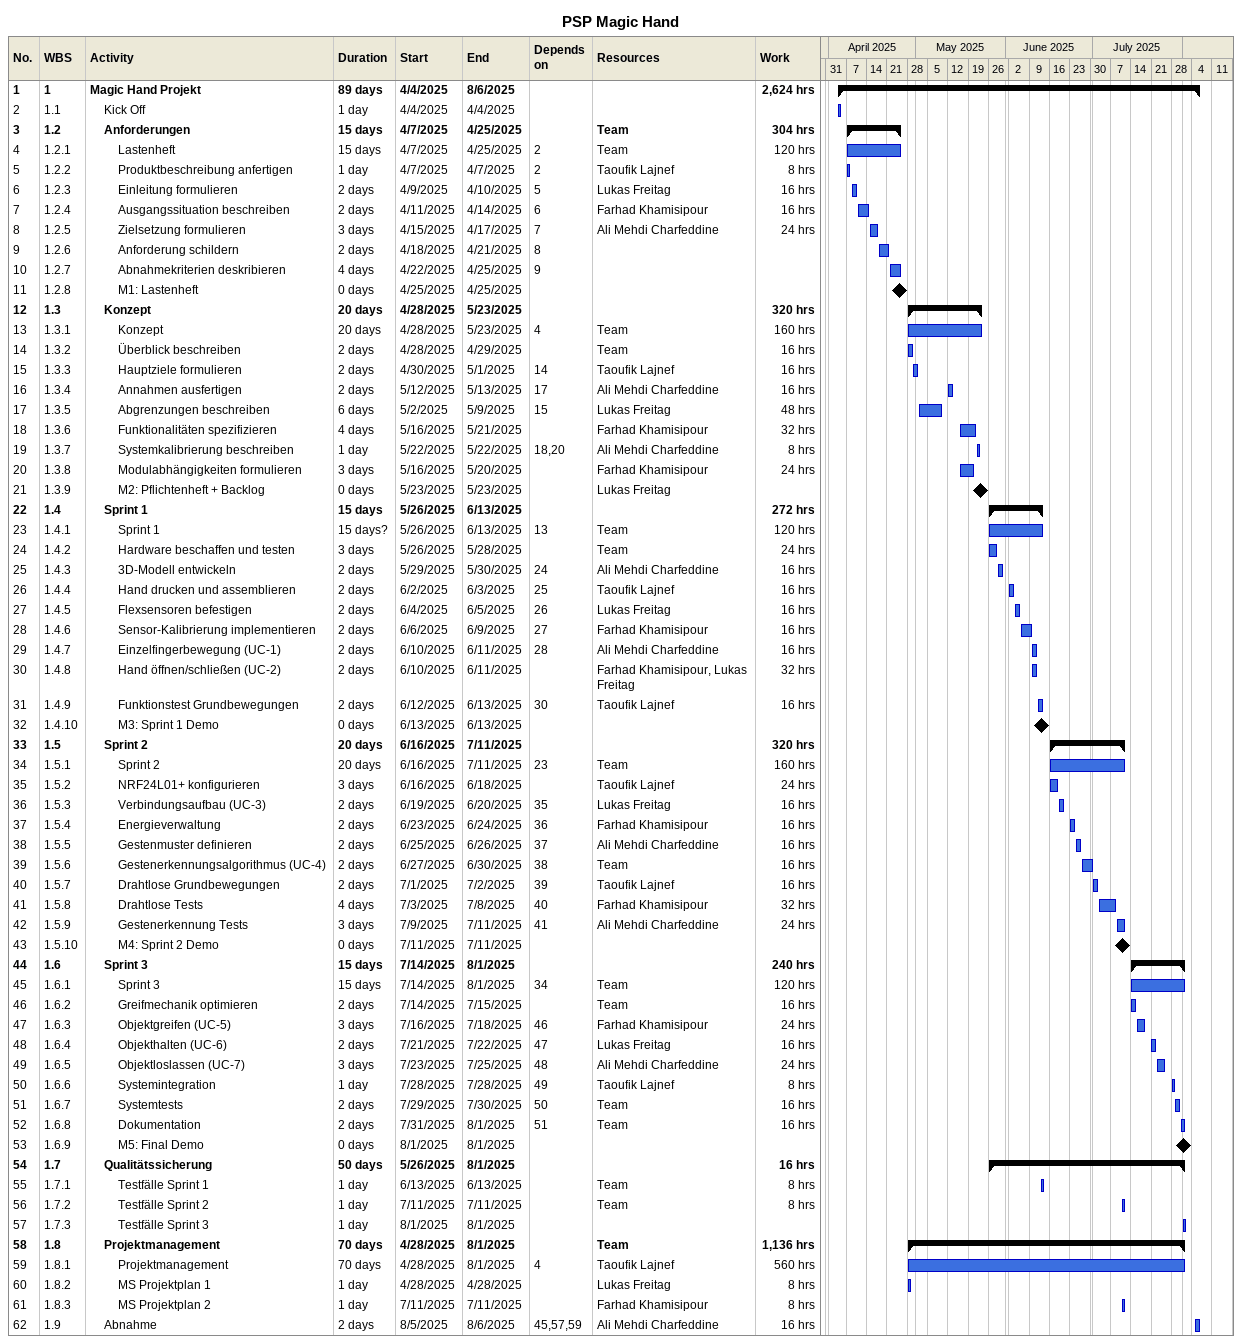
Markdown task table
PSP Magic Hand

| ID | WBS | Task | Duration | Start | Finish | Predecessors | Resources | Work (h) |
|---|---|---|---|---|---|---|---|---|
| 1 | 1 | **Magic Hand Projekt** | 89d | 2025-04-04 | 2025-08-06 |  |  | 2624 |
| 2 | 1.1 | Kick Off | 1d | 2025-04-04 | 2025-04-04 |  |  |  |
| 3 | 1.2 | **Anforderungen** | 15d | 2025-04-07 | 2025-04-25 |  | Team | 304 |
| 4 | 1.2.1 | Lastenheft | 15d | 2025-04-07 | 2025-04-25 | 2 | Team | 120 |
| 5 | 1.2.2 | Produktbeschreibung anfertigen | 1d | 2025-04-07 | 2025-04-07 | 2 | Taoufik Lajnef | 8 |
| 6 | 1.2.3 | Einleitung formulieren | 2d | 2025-04-09 | 2025-04-10 | 5 | Lukas Freitag | 16 |
| 7 | 1.2.4 | Ausgangssituation beschreiben | 2d | 2025-04-11 | 2025-04-14 | 6 | Farhad Khamisipour | 16 |
| 8 | 1.2.5 | Zielsetzung formulieren | 3d | 2025-04-15 | 2025-04-17 | 7 | Ali Mehdi Charfeddine | 24 |
| 9 | 1.2.6 | Anforderung schildern | 2d | 2025-04-18 | 2025-04-21 | 8 |  |  |
| 10 | 1.2.7 | Abnahmekriterien deskribieren | 4d | 2025-04-22 | 2025-04-25 | 9 |  |  |
| 11 | 1.2.8 | M1: Lastenheft | 0d | 2025-04-25 | 2025-04-25 |  |  |  |
| 12 | 1.3 | **Konzept** | 20d | 2025-04-28 | 2025-05-23 |  |  | 320 |
| 13 | 1.3.1 | Konzept | 20d | 2025-04-28 | 2025-05-23 | 4 | Team | 160 |
| 14 | 1.3.2 | Überblick beschreiben | 2d | 2025-04-28 | 2025-04-29 |  | Team | 16 |
| 15 | 1.3.3 | Hauptziele formulieren | 2d | 2025-04-30 | 2025-05-01 | 14 | Taoufik Lajnef | 16 |
| 16 | 1.3.4 | Annahmen ausfertigen | 2d | 2025-05-12 | 2025-05-13 | 17 | Ali Mehdi Charfeddine | 16 |
| 17 | 1.3.5 | Abgrenzungen beschreiben | 6d | 2025-05-02 | 2025-05-09 | 15 | Lukas Freitag | 48 |
| 18 | 1.3.6 | Funktionalitäten spezifizieren | 4d | 2025-05-16 | 2025-05-21 |  | Farhad Khamisipour | 32 |
| 19 | 1.3.7 | Systemkalibrierung beschreiben | 1d | 2025-05-22 | 2025-05-22 | 18, 20 | Ali Mehdi Charfeddine | 8 |
| 20 | 1.3.8 | Modulabhängigkeiten formulieren | 3d | 2025-05-16 | 2025-05-20 |  | Farhad Khamisipour | 24 |
| 21 | 1.3.9 | M2: Pflichtenheft + Backlog | 0d | 2025-05-23 | 2025-05-23 |  | Lukas Freitag |  |
| 22 | 1.4 | **Sprint 1** | 15d | 2025-05-26 | 2025-06-13 |  |  | 272 |
| 23 | 1.4.1 | Sprint 1 | 15d? | 2025-05-26 | 2025-06-13 | 13 | Team | 120 |
| 24 | 1.4.2 | Hardware beschaffen und testen | 3d | 2025-05-26 | 2025-05-28 |  | Team | 24 |
| 25 | 1.4.3 | 3D-Modell entwickeln | 2d | 2025-05-29 | 2025-05-30 | 24 | Ali Mehdi Charfeddine | 16 |
| 26 | 1.4.4 | Hand drucken und assemblieren | 2d | 2025-06-02 | 2025-06-03 | 25 | Taoufik Lajnef | 16 |
| 27 | 1.4.5 | Flexsensoren befestigen | 2d | 2025-06-04 | 2025-06-05 | 26 | Lukas Freitag | 16 |
| 28 | 1.4.6 | Sensor-Kalibrierung implementieren | 2d | 2025-06-06 | 2025-06-09 | 27 | Farhad Khamisipour | 16 |
| 29 | 1.4.7 | Einzelfingerbewegung (UC-1) | 2d | 2025-06-10 | 2025-06-11 | 28 | Ali Mehdi Charfeddine | 16 |
| 30 | 1.4.8 | Hand öffnen/schließen (UC-2) | 2d | 2025-06-10 | 2025-06-11 |  | Farhad Khamisipour, Lukas Freitag | 32 |
| 31 | 1.4.9 | Funktionstest Grundbewegungen | 2d | 2025-06-12 | 2025-06-13 | 30 | Taoufik Lajnef | 16 |
| 32 | 1.4.10 | M3: Sprint 1 Demo | 0d | 2025-06-13 | 2025-06-13 |  |  |  |
| 33 | 1.5 | **Sprint 2** | 20d | 2025-06-16 | 2025-07-11 |  |  | 320 |
| 34 | 1.5.1 | Sprint 2 | 20d | 2025-06-16 | 2025-07-11 | 23 | Team | 160 |
| 35 | 1.5.2 | NRF24L01+ konfigurieren | 3d | 2025-06-16 | 2025-06-18 |  | Taoufik Lajnef | 24 |
| 36 | 1.5.3 | Verbindungsaufbau (UC-3) | 2d | 2025-06-19 | 2025-06-20 | 35 | Lukas Freitag | 16 |
| 37 | 1.5.4 | Energieverwaltung | 2d | 2025-06-23 | 2025-06-24 | 36 | Farhad Khamisipour | 16 |
| 38 | 1.5.5 | Gestenmuster definieren | 2d | 2025-06-25 | 2025-06-26 | 37 | Ali Mehdi Charfeddine | 16 |
| 39 | 1.5.6 | Gestenerkennungsalgorithmus (UC-4) | 2d | 2025-06-27 | 2025-06-30 | 38 | Team | 16 |
| 40 | 1.5.7 | Drahtlose Grundbewegungen | 2d | 2025-07-01 | 2025-07-02 | 39 | Taoufik Lajnef | 16 |
| 41 | 1.5.8 | Drahtlose Tests | 4d | 2025-07-03 | 2025-07-08 | 40 | Farhad Khamisipour | 32 |
| 42 | 1.5.9 | Gestenerkennung Tests | 3d | 2025-07-09 | 2025-07-11 | 41 | Ali Mehdi Charfeddine | 24 |
| 43 | 1.5.10 | M4: Sprint 2 Demo | 0d | 2025-07-11 | 2025-07-11 |  |  |  |
| 44 | 1.6 | **Sprint 3** | 15d | 2025-07-14 | 2025-08-01 |  |  | 240 |
| 45 | 1.6.1 | Sprint 3 | 15d | 2025-07-14 | 2025-08-01 | 34 | Team | 120 |
| 46 | 1.6.2 | Greifmechanik optimieren | 2d | 2025-07-14 | 2025-07-15 |  | Team | 16 |
| 47 | 1.6.3 | Objektgreifen (UC-5) | 3d | 2025-07-16 | 2025-07-18 | 46 | Farhad Khamisipour | 24 |
| 48 | 1.6.4 | Objekthalten (UC-6) | 2d | 2025-07-21 | 2025-07-22 | 47 | Lukas Freitag | 16 |
| 49 | 1.6.5 | Objektloslassen (UC-7) | 3d | 2025-07-23 | 2025-07-25 | 48 | Ali Mehdi Charfeddine | 24 |
| 50 | 1.6.6 | Systemintegration | 1d | 2025-07-28 | 2025-07-28 | 49 | Taoufik Lajnef | 8 |
| 51 | 1.6.7 | Systemtests | 2d | 2025-07-29 | 2025-07-30 | 50 | Team | 16 |
| 52 | 1.6.8 | Dokumentation | 2d | 2025-07-31 | 2025-08-01 | 51 | Team | 16 |
| 53 | 1.6.9 | M5: Final Demo | 0d | 2025-08-01 | 2025-08-01 |  |  |  |
| 54 | 1.7 | **Qualitätssicherung** | 50d | 2025-05-26 | 2025-08-01 |  |  | 16 |
| 55 | 1.7.1 | Testfälle Sprint 1 | 1d | 2025-06-13 | 2025-06-13 |  | Team | 8 |
| 56 | 1.7.2 | Testfälle Sprint 2 | 1d | 2025-07-11 | 2025-07-11 |  | Team | 8 |
| 57 | 1.7.3 | Testfälle Sprint 3 | 1d | 2025-08-01 | 2025-08-01 |  |  |  |
| 58 | 1.8 | **Projektmanagement** | 70d | 2025-04-28 | 2025-08-01 |  | Team | 1136 |
| 59 | 1.8.1 | Projektmanagement | 70d | 2025-04-28 | 2025-08-01 | 4 | Taoufik Lajnef | 560 |
| 60 | 1.8.2 | MS Projektplan 1 | 1d | 2025-04-28 | 2025-04-28 |  | Lukas Freitag | 8 |
| 61 | 1.8.3 | MS Projektplan 2 | 1d | 2025-07-11 | 2025-07-11 |  | Farhad Khamisipour | 8 |
| 62 | 1.9 | Abnahme | 2d | 2025-08-05 | 2025-08-06 | 45, 57, 59 | Ali Mehdi Charfeddine | 16 |
